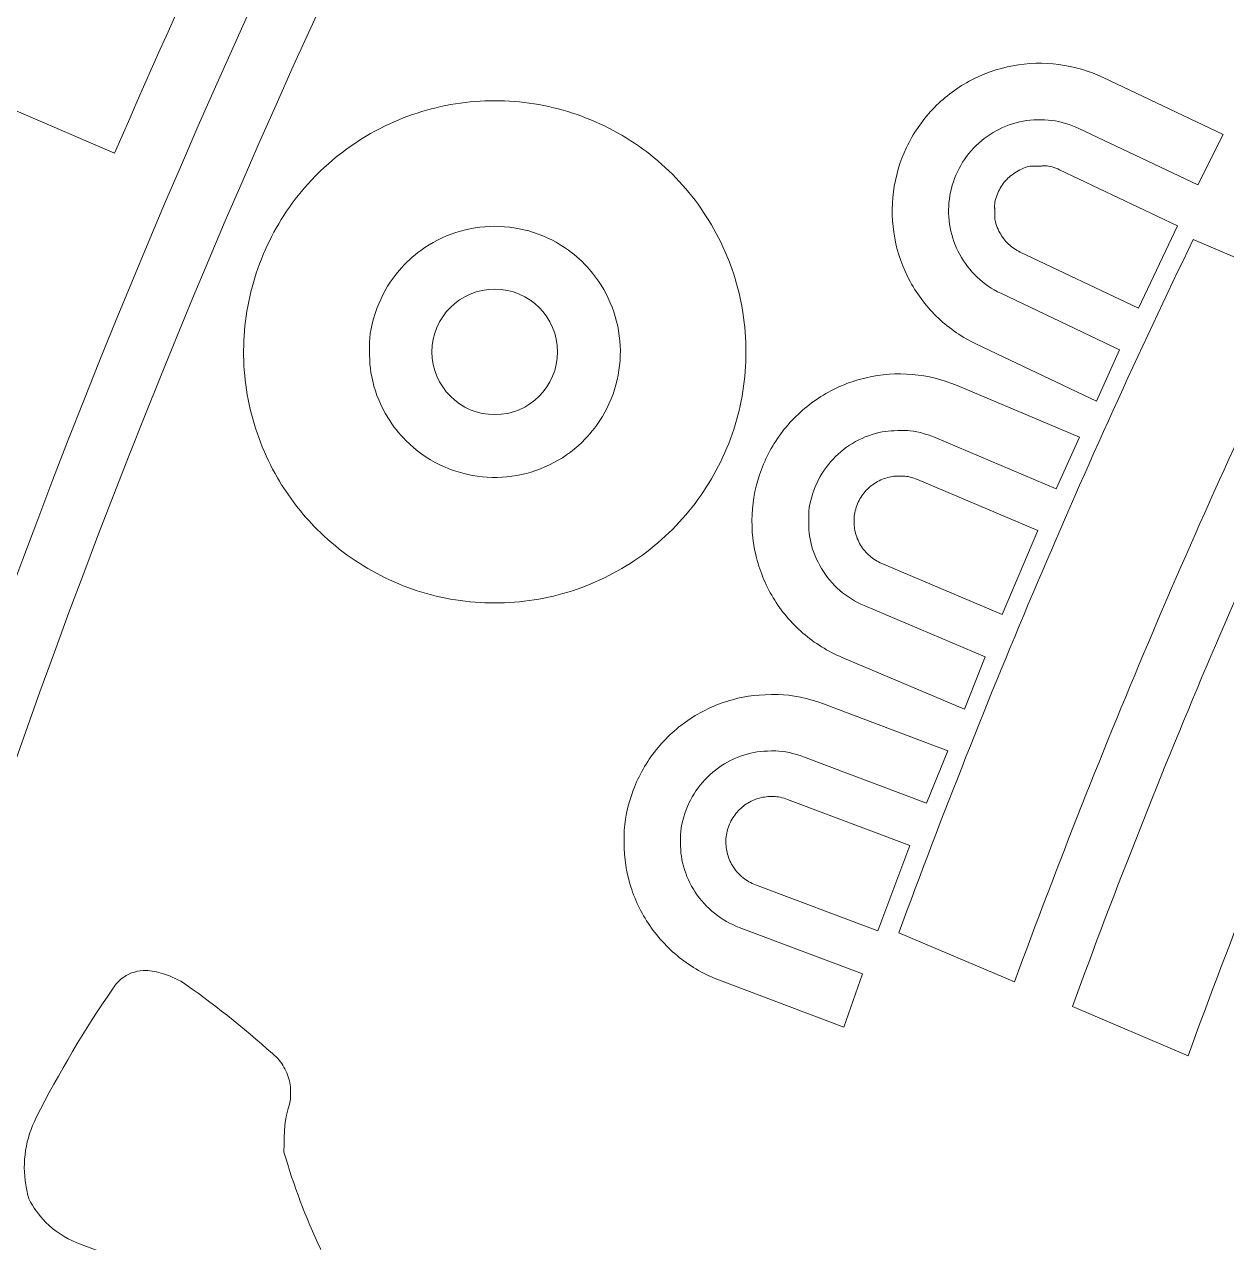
# Model space of a CAD drawing. Header units: millimetres. Extents: x -216 to 235, y -247 to 205.
# Drawn here: x -150.88 to -127.08, y 25.67 to 49.8 of the extents above; entities that cross this region are included whole.
import ezdxf

# ---------------------------------------------------------------- set-up
doc = ezdxf.new("R2010")
doc.units = ezdxf.units.MM
doc.header["$MEASUREMENT"] = 0
doc.layers.add('Camada 1', color=7, linetype='Continuous')

msp = doc.modelspace()

# ---------------------------------------------------------------- linework, layer by layer
at = {"layer": 'Camada 1', "color": 240, "lineweight": 18}
msp.add_open_spline([(40.386, -243.7514), (52.549, -242.0562), (64.5321, -239.369), (76.2543, -235.708), (76.2543, -235.708), (98.8911, -228.6351), (120.1427, -218.1082), (139.486, -204.3864), (139.486, -204.3864), (164.4969, -186.644), (185.4274, -164.233), (201.4217, -138.0695), (201.4217, -138.0695), (213.7717, -117.7741), (222.7947, -95.7966), (228.2686, -72.6782), (228.2686, -72.6782), (232.7664, -53.682), (234.7784, -34.2646), (234.2711, -14.7498), (234.2711, -14.7498), (233.6078, 8.9614), (229.2434, 32.277), (221.2854, 54.6227), (221.2854, 54.6227), (213.3274, 76.9685), (201.9717, 97.7943), (187.498, 116.5872), (187.498, 116.5872), (182.1139, 123.578), (176.3293, 130.2413), (170.1642, 136.5541), (170.1642, 136.5541), (153.5928, 153.4769), (134.5781, 167.599), (113.5883, 178.5727), (113.5883, 178.5727), (92.5985, 189.5464), (70.1505, 197.1015), (46.7969, 201.0519), (46.7969, 201.0519), (39.0919, 202.3552), (31.3295, 203.2562), (23.5308, 203.7524), (23.5308, 203.7524), (0.054, 205.2792), (-23.3725, 203.1146), (-46.1721, 197.3119), (-46.1721, 197.3119), (-57.2082, 194.503), (-67.9982, 190.8615), (-78.4793, 186.4083), (-78.4793, 186.4083), (-100.2525, 177.1917), (-120.3159, 164.6826), (-138.1754, 149.1888), (-138.1754, 149.1888), (-156.0349, 133.6951), (-171.2507, 115.5983), (-183.4483, 95.344), (-183.4483, 95.344), (-190.4371, 83.7389), (-196.3515, 71.5511), (-201.1434, 58.8799), (-201.1434, 58.8799), (-210.746, 33.3304), (-215.639, 6.4782), (-215.6655, -20.8162), (-215.6655, -20.8162), (-215.6885, -44.4186), (-212.0189, -67.7341), (-204.7472, -90.1884), (-204.7472, -90.1884), (-197.4754, -112.6427), (-186.7806, -133.683), (-172.926, -152.7913), (-172.926, -152.7913), (-167.4686, -160.3181), (-161.5547, -167.4917), (-155.2071, -174.2846)], degree=3, knots=[0, 0, 0, 0, 0.047619, 0.047619, 0.047619, 0.047619, 0.0952381, 0.0952381, 0.0952381, 0.0952381, 0.1428571, 0.1428571, 0.1428571, 0.1428571, 0.1904762, 0.1904762, 0.1904762, 0.1904762, 0.2380952, 0.2380952, 0.2380952, 0.2380952, 0.2857143, 0.2857143, 0.2857143, 0.2857143, 0.3333333, 0.3333333, 0.3333333, 0.3333333, 0.3809524, 0.3809524, 0.3809524, 0.3809524, 0.4285714, 0.4285714, 0.4285714, 0.4285714, 0.4761905, 0.4761905, 0.4761905, 0.4761905, 0.5238095, 0.5238095, 0.5238095, 0.5238095, 0.5714286, 0.5714286, 0.5714286, 0.5714286, 0.6190476, 0.6190476, 0.6190476, 0.6190476, 0.6666667, 0.6666667, 0.6666667, 0.6666667, 0.7142857, 0.7142857, 0.7142857, 0.7142857, 0.7619048, 0.7619048, 0.7619048, 0.7619048, 0.8095238, 0.8095238, 0.8095238, 0.8095238, 0.8571429, 0.8571429, 0.8571429, 0.8571429, 0.9047619, 0.9047619, 0.9047619, 0.9047619, 1, 1, 1, 1], dxfattribs=at)
at = {"layer": 'Camada 1', "color": 250, "lineweight": 18}
for points, knots in [([(169.4556, 135.5004), (152.9965, 152.348), (134.1044, 166.4135), (113.2447, 177.3504), (113.2447, 177.3504), (92.385, 188.2873), (70.0712, 195.8264), (46.8527, 199.782), (46.8527, 199.782), (39.1901, 201.0875), (31.4701, 201.9926), (23.7134, 202.4951), (23.7134, 202.4951), (0.3708, 204.0413), (-22.9262, 201.9169), (-45.6041, 196.1741), (-45.6041, 196.1741), (-56.5864, 193.3931), (-67.3248, 189.7829), (-77.7567, 185.3645), (-77.7567, 185.3645), (-99.4202, 176.2238), (-119.3871, 163.8067), (-137.1658, 148.419), (-137.1658, 148.419), (-154.9444, 133.0313), (-170.097, 115.0518), (-182.2504, 94.9233), (-182.2504, 94.9233), (-189.2131, 83.3915), (-195.1084, 71.2792), (-199.8881, 58.6848), (-199.8881, 58.6848), (-209.4979, 33.2044), (-214.3954, 6.4161), (-214.4225, -20.8161), (-214.4225, -20.8161), (-214.4225, -44.3152), (-210.6959, -67.68), (-203.3914, -90.0987), (-203.3914, -90.0987), (-196.087, -112.5174), (-185.3655, -133.5174), (-171.4908, -152.5816), (-171.4908, -152.5816), (-166.2338, -159.8049), (-160.555, -166.7015), (-154.4747, -173.2469), (-154.4747, -173.2469), (-138.5335, -190.4321), (-120.1002, -204.912), (-99.6287, -216.33), (-99.6287, -216.33), (-77.9909, -228.3986), (-54.6567, -236.727), (-30.2673, -241.0865), (-30.2673, -241.0865), (-7.2069, -245.2627), (16.2229, -245.78), (39.4452, -242.6257)], [0, 0, 0, 0, 0.0625, 0.0625, 0.0625, 0.0625, 0.125, 0.125, 0.125, 0.125, 0.1875, 0.1875, 0.1875, 0.1875, 0.25, 0.25, 0.25, 0.25, 0.3125, 0.3125, 0.3125, 0.3125, 0.375, 0.375, 0.375, 0.375, 0.4375, 0.4375, 0.4375, 0.4375, 0.5, 0.5, 0.5, 0.5, 0.5625, 0.5625, 0.5625, 0.5625, 0.625, 0.625, 0.625, 0.625, 0.6875, 0.6875, 0.6875, 0.6875, 0.75, 0.75, 0.75, 0.75, 0.8125, 0.8125, 0.8125, 0.8125, 0.875, 0.875, 0.875, 0.875, 1, 1, 1, 1]), ([(-80.3896, -223.5108), (-101.7016, -214.0775), (-121.2756, -201.4264), (-138.6295, -185.869), (-138.6295, -185.869), (-155.9835, -170.3116), (-170.6901, -152.2309), (-182.3871, -132.0723), (-182.3871, -132.0723), (-186.1637, -125.5637), (-189.6042, -118.8715), (-192.6998, -112.0128), (-192.6998, -112.0128), (-202.31, -90.6018), (-208.4525, -67.9511), (-210.976, -44.6184), (-210.976, -44.6184), (-211.9408, -35.6978), (-212.3665, -26.7353), (-212.2517, -17.7634), (-212.2517, -17.7634), (-211.9346, 5.5262), (-207.9782, 28.4796), (-200.4799, 50.5315), (-200.4799, 50.5315), (-192.9815, 72.5834), (-182.1257, 93.1907), (-168.1799, 111.8462), (-168.1799, 111.8462), (-161.7917, 120.3919), (-154.8036, 128.4545), (-147.2523, 135.9921), (-147.2523, 135.9921), (-144.575, 138.6646), (-141.8305, 141.2679), (-139.0205, 143.8004)], [0, 0, 0, 0, 0.1, 0.1, 0.1, 0.1, 0.2, 0.2, 0.2, 0.2, 0.3, 0.3, 0.3, 0.3, 0.4, 0.4, 0.4, 0.4, 0.5, 0.5, 0.5, 0.5, 0.6, 0.6, 0.6, 0.6, 0.7, 0.7, 0.7, 0.7, 0.8, 0.8, 0.8, 0.8, 1, 1, 1, 1]), ([(-139.0924, 142.3947), (-156.1732, 126.9372), (-170.6255, 108.9981), (-182.0937, 89.0189), (-182.0937, 89.0189), (-190.2531, 74.804), (-196.7728, 59.7664), (-201.5712, 44.0943), (-201.5712, 44.0943), (-208.3999, 21.7894), (-211.6552, -1.3091), (-211.2571, -24.6323), (-211.2571, -24.6323), (-211.1087, -33.3264), (-210.4499, -41.9967), (-209.2831, -50.6134), (-209.2831, -50.6134), (-206.139, -73.616), (-199.4352, -95.8435), (-189.3368, -116.7486), (-189.3368, -116.7486), (-180.0563, -135.9605), (-168.1071, -153.6364), (-153.7378, -169.4081), (-153.7378, -169.4081), (-133.2574, -191.8875), (-108.6336, -209.7323), (-80.8955, -222.1967)], [0, 0, 0, 0, 0.125, 0.125, 0.125, 0.125, 0.25, 0.25, 0.25, 0.25, 0.375, 0.375, 0.375, 0.375, 0.5, 0.5, 0.5, 0.5, 0.625, 0.625, 0.625, 0.625, 0.75, 0.75, 0.75, 0.75, 1, 1, 1, 1]), ([(-150.9205, -77.3759), (-156.868, -60.4674), (-160.0972, -42.8367), (-160.5287, -24.9179), (-160.5287, -24.9179), (-160.7768, -14.6119), (-160.0916, -4.3259), (-158.4785, 5.8561), (-158.4785, 5.8561), (-155.6464, 23.5449), (-150.0821, 40.5729), (-141.9225, 56.5208), (-141.9225, 56.5208), (-133.7982, 72.3997), (-123.2997, 86.8191), (-110.6833, 99.4273), (-110.6833, 99.4273), (-98.0511, 112.0511), (-83.5997, 122.5434), (-67.6849, 130.6458), (-67.6849, 130.6458), (-59.3304, 134.8992), (-50.6531, 138.4478), (-41.7123, 141.2675)], [0, 0, 0, 0, 0.1428571, 0.1428571, 0.1428571, 0.1428571, 0.2857143, 0.2857143, 0.2857143, 0.2857143, 0.4285714, 0.4285714, 0.4285714, 0.4285714, 0.5714286, 0.5714286, 0.5714286, 0.5714286, 0.7142857, 0.7142857, 0.7142857, 0.7142857, 1, 1, 1, 1]), ([(-130.0336, 133.8278), (-146.2194, 119.3145), (-159.9356, 102.4479), (-170.8443, 83.6433), (-170.8443, 83.6433), (-179.7554, 68.2822), (-186.6247, 51.9059), (-191.3391, 34.7844), (-191.3391, 34.7844), (-198.8378, 7.5444), (-200.7516, -20.6439), (-197.0035, -48.6475), (-197.0035, -48.6475), (-194.1104, -70.2624), (-187.8716, -91.1586), (-178.4408, -110.8216), (-178.4408, -110.8216), (-170.3193, -127.7548), (-159.9861, -143.4365), (-147.6304, -157.5797)], [0, 0, 0, 0, 0.1666667, 0.1666667, 0.1666667, 0.1666667, 0.3333333, 0.3333333, 0.3333333, 0.3333333, 0.5, 0.5, 0.5, 0.5, 0.6666667, 0.6666667, 0.6666667, 0.6666667, 1, 1, 1, 1]), ([(-199.6752, -12.3962), (-198.7987, 9.558), (-194.4986, 31.1049), (-186.8808, 51.7138), (-186.8808, 51.7138), (-177.8689, 76.0941), (-164.5146, 98.3937), (-147.276, 117.8473), (-147.276, 117.8473), (-142.2859, 123.4786), (-137.001, 128.8344), (-131.4367, 133.8992)], [0, 0, 0, 0, 0.25, 0.25, 0.25, 0.25, 0.5, 0.5, 0.5, 0.5, 1, 1, 1, 1]), ([(-131.4849, 76.4581), (-141.7294, 61.5908), (-149.522, 45.304), (-154.6708, 27.9986), (-154.6708, 27.9986), (-160.0088, 10.0576), (-162.3683, -8.5113), (-161.687, -27.2172), (-161.687, -27.2172), (-161.0128, -45.2033), (-157.5334, -62.8625), (-151.3342, -79.76), (-151.3342, -79.76), (-145.135, -96.6575), (-136.3689, -112.3772), (-125.2515, -126.5319), (-125.2515, -126.5319), (-121.3176, -131.5408), (-117.1105, -136.3224), (-112.6433, -140.8621), (-112.6433, -140.8621), (-103.3382, -150.3182), (-93.005, -158.6385), (-81.7816, -165.7122)], [0, 0, 0, 0, 0.1428571, 0.1428571, 0.1428571, 0.1428571, 0.2857143, 0.2857143, 0.2857143, 0.2857143, 0.4285714, 0.4285714, 0.4285714, 0.4285714, 0.5714286, 0.5714286, 0.5714286, 0.5714286, 0.7142857, 0.7142857, 0.7142857, 0.7142857, 1, 1, 1, 1]), ([(-129.5208, 48.7425), (-129.7985, 48.8744), (-130.0933, 48.9613), (-130.3982, 49.001), (-130.3982, 49.001), (-130.703, 49.0406), (-131.0103, 49.0321), (-131.3125, 48.9756), (-131.3125, 48.9756), (-131.6147, 48.9192), (-131.9043, 48.8161), (-132.1742, 48.669), (-132.1742, 48.669), (-132.4441, 48.5219), (-132.6877, 48.3344), (-132.899, 48.1111), (-132.899, 48.1111), (-133.1103, 47.8878), (-133.284, 47.6342), (-133.4159, 47.3565), (-133.4159, 47.3565), (-133.5478, 47.0789), (-133.6347, 46.784), (-133.6744, 46.4791), (-133.6744, 46.4791), (-133.714, 46.1743), (-133.7055, 45.867), (-133.649, 45.5648), (-133.649, 45.5648), (-133.5925, 45.2627), (-133.4895, 44.973), (-133.3424, 44.7031), (-133.3424, 44.7031), (-133.1953, 44.4332), (-133.0078, 44.1896), (-132.7845, 43.9783), (-132.7845, 43.9783), (-132.5612, 43.767), (-132.3076, 43.5933), (-132.0299, 43.4614)], [0, 0, 0, 0, 0.0909091, 0.0909091, 0.0909091, 0.0909091, 0.1818182, 0.1818182, 0.1818182, 0.1818182, 0.2727273, 0.2727273, 0.2727273, 0.2727273, 0.3636364, 0.3636364, 0.3636364, 0.3636364, 0.4545455, 0.4545455, 0.4545455, 0.4545455, 0.5454545, 0.5454545, 0.5454545, 0.5454545, 0.6363636, 0.6363636, 0.6363636, 0.6363636, 0.7272727, 0.7272727, 0.7272727, 0.7272727, 0.8181818, 0.8181818, 0.8181818, 0.8181818, 1, 1, 1, 1]), ([(-127.6473, 46.6157), (-127.6473, 46.6157), (-127.1439, 47.6133), (-127.1439, 47.6133), (-127.1439, 47.6133), (-127.1439, 47.6133), (-129.5208, 48.7425), (-129.5208, 48.7425)], [0, 0, 0, 0, 0.3333333, 0.3333333, 0.3333333, 0.3333333, 1, 1, 1, 1]), ([(-136.6554, 44.088), (-136.7371, 44.6045), (-136.8987, 45.1019), (-137.1361, 45.5679), (-137.1361, 45.5679), (-137.3735, 46.0338), (-137.6808, 46.4569), (-138.0506, 46.8267), (-138.0506, 46.8267), (-138.4203, 47.1965), (-138.8434, 47.5039), (-139.3093, 47.7413), (-139.3093, 47.7413), (-139.7753, 47.9788), (-140.2726, 48.1404), (-140.7891, 48.2222), (-140.7891, 48.2222), (-141.3056, 48.3041), (-141.8285, 48.3041), (-142.345, 48.2223), (-142.345, 48.2223), (-142.8615, 48.1405), (-143.3589, 47.9789), (-143.8249, 47.7416), (-143.8249, 47.7416), (-144.3716, 47.463), (-144.8582, 47.0891), (-145.2681, 46.6325), (-145.2681, 46.6325), (-145.6174, 46.2434), (-145.9016, 45.8045), (-146.1136, 45.3265), (-146.1136, 45.3265), (-146.3256, 44.8485), (-146.4602, 44.3432), (-146.5142, 43.8231), (-146.5142, 43.8231), (-146.5681, 43.3031), (-146.54, 42.7809), (-146.4306, 42.2696), (-146.4306, 42.2696), (-146.3211, 41.7583), (-146.1331, 41.2704), (-145.871, 40.8179), (-145.871, 40.8179), (-145.654, 40.4434), (-145.3902, 40.1001), (-145.0841, 39.794)], [0, 0, 0, 0, 0.0769231, 0.0769231, 0.0769231, 0.0769231, 0.1538462, 0.1538462, 0.1538462, 0.1538462, 0.2307692, 0.2307692, 0.2307692, 0.2307692, 0.3076923, 0.3076923, 0.3076923, 0.3076923, 0.3846154, 0.3846154, 0.3846154, 0.3846154, 0.4615385, 0.4615385, 0.4615385, 0.4615385, 0.5384615, 0.5384615, 0.5384615, 0.5384615, 0.6153846, 0.6153846, 0.6153846, 0.6153846, 0.6923077, 0.6923077, 0.6923077, 0.6923077, 0.7692308, 0.7692308, 0.7692308, 0.7692308, 0.8461538, 0.8461538, 0.8461538, 0.8461538, 1, 1, 1, 1]), ([(-131.5505, 44.4703), (-131.7221, 44.5519), (-131.8788, 44.6592), (-132.0168, 44.7898), (-132.0168, 44.7898), (-132.1548, 44.9203), (-132.2707, 45.0708), (-132.3615, 45.2376), (-132.3615, 45.2376), (-132.4524, 45.4044), (-132.5161, 45.5834), (-132.551, 45.7701), (-132.551, 45.7701), (-132.5859, 45.9568), (-132.5912, 46.1466), (-132.5666, 46.335), (-132.5666, 46.335), (-132.5422, 46.5234), (-132.4885, 46.7056), (-132.407, 46.8771), (-132.407, 46.8771), (-132.3254, 47.0487), (-132.2181, 47.2054), (-132.0876, 47.3434), (-132.0876, 47.3434), (-131.957, 47.4814), (-131.8065, 47.5972), (-131.6397, 47.6881), (-131.6397, 47.6881), (-131.4729, 47.779), (-131.294, 47.8427), (-131.1072, 47.8776), (-131.1072, 47.8776), (-130.9205, 47.9125), (-130.7306, 47.9178), (-130.5423, 47.8932), (-130.5423, 47.8932), (-130.3539, 47.8687), (-130.1717, 47.8151), (-130.0002, 47.7335)], [0, 0, 0, 0, 0.0909091, 0.0909091, 0.0909091, 0.0909091, 0.1818182, 0.1818182, 0.1818182, 0.1818182, 0.2727273, 0.2727273, 0.2727273, 0.2727273, 0.3636364, 0.3636364, 0.3636364, 0.3636364, 0.4545455, 0.4545455, 0.4545455, 0.4545455, 0.5454545, 0.5454545, 0.5454545, 0.5454545, 0.6363636, 0.6363636, 0.6363636, 0.6363636, 0.7272727, 0.7272727, 0.7272727, 0.7272727, 0.8181818, 0.8181818, 0.8181818, 0.8181818, 1, 1, 1, 1]), ([(-131.1629, 45.2861), (-131.2487, 45.3269), (-131.3271, 45.3806), (-131.3961, 45.4459), (-131.3961, 45.4459), (-131.465, 45.5111), (-131.523, 45.5864), (-131.5684, 45.6698), (-131.5684, 45.6698), (-131.6139, 45.7532), (-131.6632, 45.8817), (-131.6632, 45.936), (-131.6632, 45.936), (-131.6632, 46.3723), (-131.671, 46.0094), (-131.671, 46.2185), (-131.671, 46.2185), (-131.671, 46.2806), (-131.6319, 46.4037), (-131.5912, 46.4895), (-131.5912, 46.4895), (-131.5504, 46.5753), (-131.4967, 46.6537), (-131.4315, 46.7227), (-131.4315, 46.7227), (-131.3662, 46.7917), (-131.2909, 46.8496), (-131.2075, 46.895), (-131.2075, 46.895), (-131.1241, 46.9405), (-130.9956, 46.9898), (-130.9413, 46.9898), (-130.9413, 46.9898), (-130.505, 46.9898), (-130.8679, 46.9976), (-130.6588, 46.9976), (-130.6588, 46.9976), (-130.5967, 46.9976), (-130.4735, 46.9585), (-130.3878, 46.9177)], [0, 0, 0, 0, 0.0909091, 0.0909091, 0.0909091, 0.0909091, 0.1818182, 0.1818182, 0.1818182, 0.1818182, 0.2727273, 0.2727273, 0.2727273, 0.2727273, 0.3636364, 0.3636364, 0.3636364, 0.3636364, 0.4545455, 0.4545455, 0.4545455, 0.4545455, 0.5454545, 0.5454545, 0.5454545, 0.5454545, 0.6363636, 0.6363636, 0.6363636, 0.6363636, 0.7272727, 0.7272727, 0.7272727, 0.7272727, 0.8181818, 0.8181818, 0.8181818, 0.8181818, 1, 1, 1, 1]), ([(-130.3878, 46.9177), (-130.3878, 46.9177), (-128.0473, 45.8058), (-128.0473, 45.8058), (-128.0473, 45.8058), (-128.0473, 45.8058), (-128.8237, 44.1747), (-128.8237, 44.1747), (-128.8237, 44.1747), (-128.8237, 44.1747), (-131.1629, 45.2861), (-131.1629, 45.2861)], [0, 0, 0, 0, 0.25, 0.25, 0.25, 0.25, 0.5, 0.5, 0.5, 0.5, 1, 1, 1, 1]), ([(-139.4352, 42.0317), (-139.3008, 42.256), (-139.2031, 42.4985), (-139.1446, 42.7534), (-139.1446, 42.7534), (-139.086, 43.0082), (-139.0681, 43.2691), (-139.0912, 43.5296), (-139.0912, 43.5296), (-139.1143, 43.7901), (-139.1778, 44.0437), (-139.2803, 44.2843), (-139.2803, 44.2843), (-139.3828, 44.5249), (-139.5216, 44.7465), (-139.6933, 44.9436), (-139.6933, 44.9436), (-139.817, 45.0856), (-139.9559, 45.2126), (-140.1082, 45.3231), (-140.1082, 45.3231), (-140.3199, 45.4766), (-140.553, 45.5951), (-140.8017, 45.6756), (-140.8017, 45.6756), (-141.0504, 45.7562), (-141.3078, 45.7967), (-141.5701, 45.7967), (-141.5701, 45.7967), (-141.8306, 45.7967), (-142.0898, 45.7553), (-142.3383, 45.6743), (-142.3383, 45.6743), (-142.5869, 45.5933), (-142.8198, 45.4745), (-143.0312, 45.3206), (-143.0312, 45.3206), (-143.1892, 45.2056), (-143.3326, 45.0729), (-143.4594, 44.9242), (-143.4594, 44.9242), (-143.6291, 44.7253), (-143.7656, 44.5022), (-143.8655, 44.2606), (-143.8655, 44.2606), (-143.9654, 44.0189), (-144.0467, 43.7018), (-144.0467, 43.5039), (-144.0467, 43.5039), (-144.0467, 43.1152), (-144.0463, 42.9825), (-143.9851, 42.7283), (-143.9851, 42.7283), (-143.9239, 42.474), (-143.8237, 42.2325), (-143.6869, 42.0096), (-143.6869, 42.0096), (-143.5848, 41.8433), (-143.464, 41.69), (-143.326, 41.552), (-143.326, 41.552), (-143.1301, 41.3561), (-142.9045, 41.1953), (-142.6554, 41.0742)], [0, 0, 0, 0, 0.0588235, 0.0588235, 0.0588235, 0.0588235, 0.1176471, 0.1176471, 0.1176471, 0.1176471, 0.1764706, 0.1764706, 0.1764706, 0.1764706, 0.2352941, 0.2352941, 0.2352941, 0.2352941, 0.2941176, 0.2941176, 0.2941176, 0.2941176, 0.3529412, 0.3529412, 0.3529412, 0.3529412, 0.4117647, 0.4117647, 0.4117647, 0.4117647, 0.4705882, 0.4705882, 0.4705882, 0.4705882, 0.5294118, 0.5294118, 0.5294118, 0.5294118, 0.5882353, 0.5882353, 0.5882353, 0.5882353, 0.6470588, 0.6470588, 0.6470588, 0.6470588, 0.7058824, 0.7058824, 0.7058824, 0.7058824, 0.7647059, 0.7647059, 0.7647059, 0.7647059, 0.8235294, 0.8235294, 0.8235294, 0.8235294, 0.8823529, 0.8823529, 0.8823529, 0.8823529, 1, 1, 1, 1]), ([(-142.811, 43.3101), (-142.811, 43.9966), (-142.2545, 44.5532), (-141.5679, 44.5532), (-141.5679, 44.5532), (-140.8813, 44.5532), (-140.3247, 43.9966), (-140.3247, 43.3101), (-140.3247, 43.3101), (-140.3247, 42.6235), (-140.8813, 42.0669), (-141.5679, 42.0669), (-141.5679, 42.0669), (-142.2545, 42.0669), (-142.811, 42.6235), (-142.811, 43.3101)], [0, 0, 0, 0, 0.2, 0.2, 0.2, 0.2, 0.4, 0.4, 0.4, 0.4, 0.6, 0.6, 0.6, 0.6, 1, 1, 1, 1]), ([(-132.0299, 43.4614), (-132.0299, 43.4614), (-129.6544, 42.3327), (-129.6544, 42.3327), (-129.6544, 42.3327), (-129.6544, 42.3327), (-129.1999, 43.3536), (-129.1999, 43.3536), (-129.1999, 43.3536), (-129.1999, 43.3536), (-131.5505, 44.4703), (-131.5505, 44.4703)], [0, 0, 0, 0, 0.25, 0.25, 0.25, 0.25, 0.5, 0.5, 0.5, 0.5, 1, 1, 1, 1]), ([(-145.0841, 39.794), (-144.7143, 39.4242), (-144.2912, 39.1168), (-143.8253, 38.8794), (-143.8253, 38.8794), (-143.3594, 38.6419), (-142.8621, 38.4803), (-142.3456, 38.3984), (-142.3456, 38.3984), (-141.8291, 38.3166), (-141.3061, 38.3166), (-140.7896, 38.3984), (-140.7896, 38.3984), (-140.2731, 38.4801), (-139.7758, 38.6417), (-139.3098, 38.8791), (-139.3098, 38.8791), (-138.8438, 39.1165), (-138.4207, 39.4239), (-138.051, 39.7936), (-138.051, 39.7936), (-137.6812, 40.1634), (-137.3738, 40.5864), (-137.1363, 41.0524), (-137.1363, 41.0524), (-136.8989, 41.5183), (-136.7373, 42.0156), (-136.6554, 42.5321), (-136.6554, 42.5321), (-136.5736, 43.0486), (-136.5736, 43.5715), (-136.6554, 44.088)], [0, 0, 0, 0, 0.1111111, 0.1111111, 0.1111111, 0.1111111, 0.2222222, 0.2222222, 0.2222222, 0.2222222, 0.3333333, 0.3333333, 0.3333333, 0.3333333, 0.4444444, 0.4444444, 0.4444444, 0.4444444, 0.5555556, 0.5555556, 0.5555556, 0.5555556, 0.6666667, 0.6666667, 0.6666667, 0.6666667, 0.7777778, 0.7777778, 0.7777778, 0.7777778, 1, 1, 1, 1]), ([(-132.414, 42.6434), (-132.6971, 42.7631), (-132.9955, 42.837), (-133.3018, 42.8633), (-133.3018, 42.8633), (-133.6081, 42.8897), (-133.9147, 42.8678), (-134.2141, 42.7981), (-134.2141, 42.7981), (-134.5135, 42.7285), (-134.7984, 42.6129), (-135.0617, 42.4542), (-135.0617, 42.4542), (-135.3249, 42.2955), (-135.5601, 42.0975), (-135.7614, 41.8652)], [0, 0, 0, 0, 0.2, 0.2, 0.2, 0.2, 0.4, 0.4, 0.4, 0.4, 0.6, 0.6, 0.6, 0.6, 1, 1, 1, 1]), ([(-132.8489, 41.6145), (-132.8489, 41.6145), (-130.4495, 40.6003), (-130.4495, 40.6003), (-130.4495, 40.6003), (-130.4495, 40.6003), (-129.9901, 41.6189), (-129.9901, 41.6189), (-129.9901, 41.6189), (-129.9901, 41.6189), (-132.414, 42.6434), (-132.414, 42.6434)], [0, 0, 0, 0, 0.25, 0.25, 0.25, 0.25, 0.5, 0.5, 0.5, 0.5, 1, 1, 1, 1]), ([(-142.6554, 41.0742), (-142.4202, 40.9598), (-142.1701, 40.8836), (-141.9112, 40.8475), (-141.9112, 40.8475), (-141.6522, 40.8114), (-141.3908, 40.8162), (-141.1334, 40.8619), (-141.1334, 40.8619), (-140.876, 40.9076), (-140.6288, 40.9929), (-140.3981, 41.1159), (-140.3981, 41.1159), (-140.1674, 41.2389), (-139.9588, 41.3965), (-139.7773, 41.5848), (-139.7773, 41.5848), (-139.6466, 41.7204), (-139.5321, 41.8701), (-139.4352, 42.0317)], [0, 0, 0, 0, 0.1666667, 0.1666667, 0.1666667, 0.1666667, 0.3333333, 0.3333333, 0.3333333, 0.3333333, 0.5, 0.5, 0.5, 0.5, 0.6666667, 0.6666667, 0.6666667, 0.6666667, 1, 1, 1, 1]), ([(-135.7614, 41.8652), (-135.9628, 41.6329), (-136.1252, 41.372), (-136.2449, 41.0888), (-136.2449, 41.0888), (-136.3646, 40.8057), (-136.4385, 40.5073), (-136.4649, 40.201), (-136.4649, 40.201), (-136.4912, 39.8947), (-136.4693, 39.5881), (-136.3997, 39.2886), (-136.3997, 39.2886), (-136.3301, 38.9892), (-136.2145, 38.7044), (-136.0557, 38.4411), (-136.0557, 38.4411), (-135.897, 38.1779), (-135.6991, 37.9427), (-135.4667, 37.7414), (-135.4667, 37.7414), (-135.2344, 37.54), (-134.9735, 37.3775), (-134.6904, 37.2578)], [0, 0, 0, 0, 0.1428571, 0.1428571, 0.1428571, 0.1428571, 0.2857143, 0.2857143, 0.2857143, 0.2857143, 0.4285714, 0.4285714, 0.4285714, 0.4285714, 0.5714286, 0.5714286, 0.5714286, 0.5714286, 0.7142857, 0.7142857, 0.7142857, 0.7142857, 1, 1, 1, 1]), ([(-134.2555, 38.2868), (-134.4304, 38.3607), (-134.5916, 38.4611), (-134.7352, 38.5855), (-134.7352, 38.5855), (-134.8787, 38.7099), (-135.001, 38.8553), (-135.0991, 39.0179), (-135.0991, 39.0179), (-135.1972, 39.1806), (-135.2686, 39.3566), (-135.3116, 39.5416), (-135.3116, 39.5416), (-135.3546, 39.7266), (-135.3519, 39.8084), (-135.3519, 40.1053), (-135.3519, 40.1053), (-135.3519, 40.2457), (-135.29, 40.479), (-135.216, 40.6539), (-135.216, 40.6539), (-135.1421, 40.8289), (-135.0417, 40.9901), (-134.9173, 41.1336), (-134.9173, 41.1336), (-134.7929, 41.2772), (-134.6475, 41.3995), (-134.4849, 41.4976), (-134.4849, 41.4976), (-134.3222, 41.5957), (-134.1462, 41.6671), (-133.9612, 41.7101), (-133.9612, 41.7101), (-133.7762, 41.7531), (-133.6944, 41.7504), (-133.3975, 41.7504), (-133.3975, 41.7504), (-133.2571, 41.7504), (-133.0238, 41.6884), (-132.8489, 41.6145)], [0, 0, 0, 0, 0.0909091, 0.0909091, 0.0909091, 0.0909091, 0.1818182, 0.1818182, 0.1818182, 0.1818182, 0.2727273, 0.2727273, 0.2727273, 0.2727273, 0.3636364, 0.3636364, 0.3636364, 0.3636364, 0.4545455, 0.4545455, 0.4545455, 0.4545455, 0.5454545, 0.5454545, 0.5454545, 0.5454545, 0.6363636, 0.6363636, 0.6363636, 0.6363636, 0.7272727, 0.7272727, 0.7272727, 0.7272727, 0.8181818, 0.8181818, 0.8181818, 0.8181818, 1, 1, 1, 1]), ([(-133.9038, 39.1187), (-133.9913, 39.1557), (-134.0719, 39.2059), (-134.1437, 39.2681), (-134.1437, 39.2681), (-134.2154, 39.3303), (-134.2766, 39.4029), (-134.3257, 39.4843), (-134.3257, 39.4843), (-134.3747, 39.5656), (-134.4104, 39.6536), (-134.4319, 39.7461), (-134.4319, 39.7461), (-134.4534, 39.8386), (-134.4521, 39.8795), (-134.4521, 40.028), (-134.4521, 40.028), (-134.4521, 40.0982), (-134.4211, 40.2148), (-134.3841, 40.3023), (-134.3841, 40.3023), (-134.3471, 40.3897), (-134.2969, 40.4704), (-134.2347, 40.5421), (-134.2347, 40.5421), (-134.1725, 40.6139), (-134.0998, 40.6751), (-134.0185, 40.7241), (-134.0185, 40.7241), (-133.9372, 40.7731), (-133.8492, 40.8089), (-133.7567, 40.8304), (-133.7567, 40.8304), (-133.6642, 40.8519), (-133.6233, 40.8505), (-133.4748, 40.8505), (-133.4748, 40.8505), (-133.4046, 40.8505), (-133.288, 40.8195), (-133.2005, 40.7826)], [0, 0, 0, 0, 0.0909091, 0.0909091, 0.0909091, 0.0909091, 0.1818182, 0.1818182, 0.1818182, 0.1818182, 0.2727273, 0.2727273, 0.2727273, 0.2727273, 0.3636364, 0.3636364, 0.3636364, 0.3636364, 0.4545455, 0.4545455, 0.4545455, 0.4545455, 0.5454545, 0.5454545, 0.5454545, 0.5454545, 0.6363636, 0.6363636, 0.6363636, 0.6363636, 0.7272727, 0.7272727, 0.7272727, 0.7272727, 0.8181818, 0.8181818, 0.8181818, 0.8181818, 1, 1, 1, 1]), ([(-133.2005, 40.7826), (-133.2005, 40.7826), (-130.8138, 39.7737), (-130.8138, 39.7737), (-130.8138, 39.7737), (-130.8138, 39.7737), (-131.5182, 38.1104), (-131.5182, 38.1104), (-131.5182, 38.1104), (-131.5182, 38.1104), (-133.9038, 39.1187), (-133.9038, 39.1187)], [0, 0, 0, 0, 0.25, 0.25, 0.25, 0.25, 0.5, 0.5, 0.5, 0.5, 1, 1, 1, 1]), ([(-134.6904, 37.2578), (-134.6904, 37.2578), (-132.2679, 36.2339), (-132.2679, 36.2339), (-132.2679, 36.2339), (-132.2679, 36.2339), (-131.8584, 37.2736), (-131.8584, 37.2736), (-131.8584, 37.2736), (-131.8584, 37.2736), (-134.2555, 38.2868), (-134.2555, 38.2868)], [0, 0, 0, 0, 0.25, 0.25, 0.25, 0.25, 0.5, 0.5, 0.5, 0.5, 1, 1, 1, 1]), ([(-137.1194, 30.8665), (-137.407, 30.9749), (-137.6742, 31.127), (-137.9143, 31.3189), (-137.9143, 31.3189), (-138.1544, 31.5109), (-138.3615, 31.7381), (-138.5305, 31.9949), (-138.5305, 31.9949), (-138.6995, 32.2516), (-138.8263, 32.5317), (-138.9077, 32.8281), (-138.9077, 32.8281), (-138.9891, 33.1246), (-139.009, 33.3561), (-139.009, 33.7372), (-139.009, 33.7372), (-139.009, 33.9952), (-138.9327, 34.3453), (-138.8243, 34.633), (-138.8243, 34.633), (-138.7159, 34.9207), (-138.5639, 35.1878), (-138.3719, 35.4279), (-138.3719, 35.4279), (-138.18, 35.668), (-137.9528, 35.8751), (-137.696, 36.0441), (-137.696, 36.0441), (-137.4392, 36.2132), (-137.1592, 36.34), (-136.8627, 36.4214), (-136.8627, 36.4214), (-136.5663, 36.5028), (-136.3348, 36.5226), (-135.9537, 36.5226), (-135.9537, 36.5226), (-135.6956, 36.5226), (-135.3455, 36.4463), (-135.0579, 36.338)], [0, 0, 0, 0, 0.0909091, 0.0909091, 0.0909091, 0.0909091, 0.1818182, 0.1818182, 0.1818182, 0.1818182, 0.2727273, 0.2727273, 0.2727273, 0.2727273, 0.3636364, 0.3636364, 0.3636364, 0.3636364, 0.4545455, 0.4545455, 0.4545455, 0.4545455, 0.5454545, 0.5454545, 0.5454545, 0.5454545, 0.6363636, 0.6363636, 0.6363636, 0.6363636, 0.7272727, 0.7272727, 0.7272727, 0.7272727, 0.8181818, 0.8181818, 0.8181818, 0.8181818, 1, 1, 1, 1]), ([(-135.0579, 36.338), (-135.0579, 36.338), (-132.5968, 35.4107), (-132.5968, 35.4107), (-132.5968, 35.4107), (-132.5968, 35.4107), (-133.0165, 34.3751), (-133.0165, 34.3751), (-133.0165, 34.3751), (-133.0165, 34.3751), (-135.4517, 35.2926), (-135.4517, 35.2926)], [0, 0, 0, 0, 0.25, 0.25, 0.25, 0.25, 0.5, 0.5, 0.5, 0.5, 1, 1, 1, 1]), ([(-135.4517, 35.2926), (-135.6295, 35.3596), (-135.8458, 35.4067), (-136.0053, 35.4067), (-136.0053, 35.4067), (-136.2407, 35.4067), (-136.3838, 35.3945), (-136.567, 35.3442), (-136.567, 35.3442), (-136.7501, 35.2939), (-136.9232, 35.2155), (-137.0818, 35.1111), (-137.0818, 35.1111), (-137.2405, 35.0067), (-137.3809, 34.8787), (-137.4995, 34.7303)], [0, 0, 0, 0, 0.2, 0.2, 0.2, 0.2, 0.4, 0.4, 0.4, 0.4, 0.6, 0.6, 0.6, 0.6, 1, 1, 1, 1]), ([(-137.4995, 34.7303), (-137.6181, 34.582), (-137.712, 34.4169), (-137.779, 34.2392), (-137.779, 34.2392), (-137.846, 34.0614), (-137.8931, 33.8451), (-137.8931, 33.6856), (-137.8931, 33.6856), (-137.8931, 33.4501), (-137.8808, 33.3071), (-137.8305, 33.1239), (-137.8305, 33.1239), (-137.7802, 32.9408), (-137.7019, 32.7677), (-137.5975, 32.609), (-137.5975, 32.609), (-137.493, 32.4504), (-137.3651, 32.31), (-137.2167, 32.1914), (-137.2167, 32.1914), (-137.0684, 32.0728), (-136.9033, 31.9788), (-136.7255, 31.9118)], [0, 0, 0, 0, 0.1428571, 0.1428571, 0.1428571, 0.1428571, 0.2857143, 0.2857143, 0.2857143, 0.2857143, 0.4285714, 0.4285714, 0.4285714, 0.4285714, 0.5714286, 0.5714286, 0.5714286, 0.5714286, 0.7142857, 0.7142857, 0.7142857, 0.7142857, 1, 1, 1, 1]), ([(-135.7702, 34.4474), (-135.859, 34.481), (-135.9672, 34.5045), (-136.0469, 34.5045), (-136.0469, 34.5045), (-136.1646, 34.5045), (-136.2362, 34.4983), (-136.3278, 34.4732), (-136.3278, 34.4732), (-136.4194, 34.4481), (-136.5059, 34.4089), (-136.5852, 34.3567), (-136.5852, 34.3567), (-136.6645, 34.3045), (-136.7347, 34.2405), (-136.794, 34.1663), (-136.794, 34.1663), (-136.8533, 34.0921), (-136.9003, 34.0096), (-136.9338, 33.9207), (-136.9338, 33.9207), (-136.9673, 33.8318), (-136.9909, 33.7237), (-136.9909, 33.644)], [0, 0, 0, 0, 0.1428571, 0.1428571, 0.1428571, 0.1428571, 0.2857143, 0.2857143, 0.2857143, 0.2857143, 0.4285714, 0.4285714, 0.4285714, 0.4285714, 0.5714286, 0.5714286, 0.5714286, 0.5714286, 0.7142857, 0.7142857, 0.7142857, 0.7142857, 1, 1, 1, 1]), ([(-136.4071, 32.7571), (-136.4071, 32.7571), (-133.9823, 31.8435), (-133.9823, 31.8435), (-133.9823, 31.8435), (-133.9823, 31.8435), (-133.3466, 33.5343), (-133.3466, 33.5343), (-133.3466, 33.5343), (-133.3466, 33.5343), (-135.7702, 34.4474), (-135.7702, 34.4474)], [0, 0, 0, 0, 0.25, 0.25, 0.25, 0.25, 0.5, 0.5, 0.5, 0.5, 1, 1, 1, 1]), ([(-136.9909, 33.644), (-136.9909, 33.5262), (-136.9847, 33.4547), (-136.9596, 33.3631), (-136.9596, 33.3631), (-136.9344, 33.2715), (-136.8953, 33.185), (-136.843, 33.1056), (-136.843, 33.1056), (-136.7908, 33.0263), (-136.7268, 32.9561), (-136.6526, 32.8968), (-136.6526, 32.8968), (-136.5785, 32.8375), (-136.4959, 32.7905), (-136.4071, 32.7571)], [0, 0, 0, 0, 0.2, 0.2, 0.2, 0.2, 0.4, 0.4, 0.4, 0.4, 0.6, 0.6, 0.6, 0.6, 1, 1, 1, 1]), ([(-136.7255, 31.9118), (-136.7255, 31.9118), (-134.2879, 30.9934), (-134.2879, 30.9934), (-134.2879, 30.9934), (-134.2879, 30.9934), (-134.6569, 29.9387), (-134.6569, 29.9387), (-134.6569, 29.9387), (-134.6569, 29.9387), (-137.1194, 30.8665), (-137.1194, 30.8665)], [0, 0, 0, 0, 0.25, 0.25, 0.25, 0.25, 0.5, 0.5, 0.5, 0.5, 1, 1, 1, 1]), ([(-156.4996, -2.7843), (-156.2553, -3.4165), (-155.915, -4.0027), (-155.4872, -4.5284), (-155.4872, -4.5284), (-154.9348, -5.2073), (-154.2572, -5.7613), (-153.4821, -6.1679), (-153.4821, -6.1679), (-153.0025, -6.4232), (-152.4888, -6.6003), (-151.9538, -6.6949), (-151.9538, -6.6949), (-151.5604, -6.7644), (-151.1616, -6.7881), (-150.7628, -6.7655), (-150.7628, -6.7655), (-150.5532, -6.7655), (-150.2543, -6.6972), (-150.0143, -6.6043), (-150.0143, -6.6043), (-149.908, -6.5632), (-149.8047, -6.5147), (-149.7051, -6.4591), (-149.7051, -6.4591), (-149.5677, -6.3824), (-149.4439, -6.2852), (-149.3369, -6.1698), (-149.3369, -6.1698), (-149.2204, -6.0441), (-149.1269, -5.9004), (-149.0592, -5.7429), (-149.0592, -5.7429), (-149.5213, -5.6523), (-149.9635, -5.4904), (-150.375, -5.2615), (-150.375, -5.2615), (-150.7864, -5.0325), (-151.157, -4.742), (-151.4775, -4.3971), (-151.4775, -4.3971), (-151.7937, -4.0568), (-152.0535, -3.6719), (-152.2509, -3.2515), (-152.2509, -3.2515), (-152.735, -2.0682), (-153.028, -0.8238), (-153.1228, 0.4511), (-153.1228, 0.4511), (-153.1704, 1.0914), (-153.1672, 1.7335), (-153.1133, 2.3733), (-153.1133, 2.3733), (-153.068, 2.9102), (-152.9158, 3.4271), (-152.6628, 3.9029), (-152.6628, 3.9029), (-152.6628, 3.9206), (-152.6246, 3.9809), (-152.5968, 4.0145), (-152.5968, 4.0145), (-152.569, 4.048), (-152.5363, 4.0769), (-152.4995, 4.1002), (-152.4995, 4.1002), (-152.4628, 4.1235), (-152.4024, 4.1516), (-152.3807, 4.1516), (-152.3807, 4.1516), (-152.3211, 4.1516), (-152.2001, 4.1123), (-152.1167, 4.072), (-152.1167, 4.072), (-152.0794, 4.054), (-152.0435, 4.0335), (-152.0091, 4.0104), (-152.0091, 4.0104), (-150.9593, 3.2943), (-149.9266, 2.5538), (-148.9116, 1.7892), (-148.9116, 1.7892), (-148.1718, 1.2495), (-147.3816, 0.7869), (-146.5489, 0.4059), (-146.5489, 0.4059), (-146.3772, 0.3241), (-146.1949, 0.27), (-146.0063, 0.2452), (-146.0063, 0.2452), (-145.8826, 0.2289), (-145.8767, 0.2349), (-145.6335, 0.2349), (-145.6335, 0.2349), (-145.5771, 0.2349), (-145.4876, 0.2576), (-145.4192, 0.2857), (-145.4192, 0.2857), (-145.3507, 0.3139), (-145.2874, 0.3524), (-145.231, 0.4003), (-145.231, 0.4003), (-145.1745, 0.4482), (-145.1263, 0.5044), (-145.0874, 0.5674), (-145.0874, 0.5674), (-145.075, 0.5875), (-145.0636, 0.6082), (-145.0533, 0.6295), (-145.0533, 0.6295), (-145.2482, 0.566), (-145.4511, 0.5337), (-145.6555, 0.5337), (-145.6555, 0.5337), (-145.861, 0.5337), (-146.0629, 0.5655), (-146.2579, 0.6286), (-146.2579, 0.6286), (-146.4528, 0.6919), (-146.6355, 0.7848), (-146.8014, 0.9052), (-146.8014, 0.9052), (-146.9467, 1.0106), (-147.0762, 1.135), (-147.1874, 1.276), (-147.1874, 1.276), (-147.4399, 1.5877), (-147.6411, 1.9347), (-147.7861, 2.3086), (-147.7861, 2.3086), (-148.2067, 3.2469), (-148.4451, 4.2471), (-148.4929, 5.2742), (-148.4929, 5.2742), (-148.5195, 5.9067), (-148.5044, 6.5396), (-148.4479, 7.1702), (-148.4479, 7.1702), (-148.166, 9.6265), (-147.9673, 12.0909), (-147.8521, 14.5606), (-147.8521, 14.5606), (-147.8107, 15.3885), (-147.846, 16.2166), (-147.9576, 17.0379), (-147.9576, 17.0379), (-148.0429, 17.7848), (-148.1108, 18.5335), (-148.1614, 19.2835), (-148.1614, 19.2835), (-148.2036, 19.727), (-148.1761, 20.1717), (-148.0793, 20.6066), (-148.0793, 20.6066), (-148.0344, 20.8083), (-147.9749, 21.0061), (-147.9011, 21.1991), (-147.9011, 21.1991), (-147.7736, 21.4931), (-147.6018, 21.7636), (-147.3897, 22.0038), (-147.3897, 22.0038), (-147.1776, 22.2441), (-146.9305, 22.4482), (-146.6546, 22.6111), (-146.6546, 22.6111), (-146.2977, 22.822), (-145.9056, 22.9566), (-145.4944, 23.0096), (-145.4944, 23.0096), (-145.0949, 23.0715), (-144.691, 23.0889), (-144.2876, 23.0616), (-144.2876, 23.0616), (-143.8673, 23.0337), (-143.4461, 23.0335), (-143.0257, 23.061), (-143.0257, 23.061), (-142.9765, 23.061), (-142.9038, 23.0782), (-142.8464, 23.1009), (-142.8464, 23.1009), (-142.7874, 23.1242), (-142.7329, 23.1567), (-142.6843, 23.1975), (-142.6843, 23.1975), (-142.6597, 23.2217), (-142.6231, 23.2677), (-142.6231, 23.28), (-142.6231, 23.28), (-142.6231, 23.2469), (-142.5904, 23.3568), (-142.5904, 23.3774), (-142.5904, 23.3774), (-142.5904, 23.4953), (-142.5893, 23.3891), (-142.5893, 23.4802), (-142.5893, 23.4802), (-142.5893, 23.502), (-142.6204, 23.6155), (-142.6204, 23.579), (-142.6204, 23.579), (-142.7366, 23.7675), (-142.8809, 23.9355), (-143.0496, 24.0789), (-143.0496, 24.0789), (-143.2183, 24.2223), (-143.4075, 24.3375), (-143.6122, 24.4218), (-143.6122, 24.4218), (-143.7364, 24.4729), (-143.8649, 24.5119), (-143.9966, 24.5384), (-143.9966, 24.5384), (-144.1958, 24.6289), (-144.3786, 24.7494), (-144.5402, 24.8969), (-144.5402, 24.8969), (-144.7407, 25.0801), (-144.902, 25.2984), (-145.0181, 25.5439), (-145.0181, 25.5439), (-145.3111, 26.1633), (-145.5528, 26.8045), (-145.7416, 27.4633), (-145.7416, 27.4633), (-145.7416, 27.9016), (-145.7301, 28.1032), (-145.6325, 28.4095), (-145.6325, 28.4095), (-145.6084, 28.5134), (-145.61, 28.559), (-145.61, 28.7258), (-145.61, 28.7258), (-145.61, 28.8046), (-145.6447, 28.9355), (-145.6863, 29.0336), (-145.6863, 29.0336), (-145.7296, 29.1362), (-145.7892, 29.2303), (-145.8633, 29.3134), (-145.8633, 29.3134), (-146.4362, 29.8412), (-147.043, 30.3296), (-147.681, 30.7764), (-147.681, 30.7764), (-147.8179, 30.8723), (-147.968, 30.9455), (-148.1278, 30.9944), (-148.1278, 30.9944), (-148.2383, 31.0282), (-148.3888, 31.0589), (-148.467, 31.0589), (-148.467, 31.0589), (-148.5564, 31.0589), (-148.6251, 31.0507), (-148.7013, 31.0282), (-148.7013, 31.0282), (-148.7775, 31.0057), (-148.8492, 30.9715), (-148.9147, 30.9265), (-148.9147, 30.9265), (-148.9999, 30.868), (-149.0715, 30.7935), (-149.1265, 30.706), (-149.1265, 30.706), (-149.6901, 29.8876), (-150.1976, 29.0334), (-150.6467, 28.147), (-150.6467, 28.147), (-150.7506, 27.9419), (-150.8212, 27.723), (-150.8566, 27.4958), (-150.8566, 27.4958), (-150.8921, 27.2687), (-150.8915, 27.0387), (-150.8551, 26.8117), (-150.8551, 26.8117), (-150.84, 26.7183), (-150.819, 26.6261), (-150.7921, 26.5355), (-150.7921, 26.5355), (-150.7065, 26.3658), (-150.5954, 26.2115), (-150.4616, 26.0765), (-150.4616, 26.0765), (-150.2852, 25.8985), (-150.0761, 25.7605), (-149.8431, 25.6683), (-149.8431, 25.6683), (-149.5636, 25.5511), (-149.2757, 25.4567), (-148.9811, 25.3856), (-148.9811, 25.3856), (-148.9608, 25.3856), (-148.8424, 25.3403), (-148.8723, 25.3403), (-148.8723, 25.3403), (-148.8592, 25.3403), (-148.8084, 25.2938), (-148.7827, 25.2636), (-148.7827, 25.2636), (-148.7709, 25.2498), (-148.7601, 25.2351), (-148.7505, 25.2197), (-148.7505, 25.2197), (-148.7505, 25.3229), (-148.7389, 25.168), (-148.7389, 25.1384), (-148.7389, 25.1384), (-148.7389, 25.1126), (-148.7531, 24.9894), (-148.7531, 25.0576), (-148.7531, 25.0576), (-148.7531, 25.0456), (-148.7915, 24.9688), (-148.7915, 24.9851), (-148.7915, 24.9851), (-148.7915, 24.9802), (-148.8291, 24.9407), (-148.8337, 24.9407)], [0, 0, 0, 0, 0.0123457, 0.0123457, 0.0123457, 0.0123457, 0.0246914, 0.0246914, 0.0246914, 0.0246914, 0.037037, 0.037037, 0.037037, 0.037037, 0.0493827, 0.0493827, 0.0493827, 0.0493827, 0.0617284, 0.0617284, 0.0617284, 0.0617284, 0.0740741, 0.0740741, 0.0740741, 0.0740741, 0.0864198, 0.0864198, 0.0864198, 0.0864198, 0.0987654, 0.0987654, 0.0987654, 0.0987654, 0.1111111, 0.1111111, 0.1111111, 0.1111111, 0.1234568, 0.1234568, 0.1234568, 0.1234568, 0.1358025, 0.1358025, 0.1358025, 0.1358025, 0.1481481, 0.1481481, 0.1481481, 0.1481481, 0.1604938, 0.1604938, 0.1604938, 0.1604938, 0.1728395, 0.1728395, 0.1728395, 0.1728395, 0.1851852, 0.1851852, 0.1851852, 0.1851852, 0.1975309, 0.1975309, 0.1975309, 0.1975309, 0.2098765, 0.2098765, 0.2098765, 0.2098765, 0.2222222, 0.2222222, 0.2222222, 0.2222222, 0.2345679, 0.2345679, 0.2345679, 0.2345679, 0.2469136, 0.2469136, 0.2469136, 0.2469136, 0.2592593, 0.2592593, 0.2592593, 0.2592593, 0.2716049, 0.2716049, 0.2716049, 0.2716049, 0.2839506, 0.2839506, 0.2839506, 0.2839506, 0.2962963, 0.2962963, 0.2962963, 0.2962963, 0.308642, 0.308642, 0.308642, 0.308642, 0.3209877, 0.3209877, 0.3209877, 0.3209877, 0.3333333, 0.3333333, 0.3333333, 0.3333333, 0.345679, 0.345679, 0.345679, 0.345679, 0.3580247, 0.3580247, 0.3580247, 0.3580247, 0.3703704, 0.3703704, 0.3703704, 0.3703704, 0.382716, 0.382716, 0.382716, 0.382716, 0.3950617, 0.3950617, 0.3950617, 0.3950617, 0.4074074, 0.4074074, 0.4074074, 0.4074074, 0.4197531, 0.4197531, 0.4197531, 0.4197531, 0.4320988, 0.4320988, 0.4320988, 0.4320988, 0.4444444, 0.4444444, 0.4444444, 0.4444444, 0.4567901, 0.4567901, 0.4567901, 0.4567901, 0.4691358, 0.4691358, 0.4691358, 0.4691358, 0.4814815, 0.4814815, 0.4814815, 0.4814815, 0.4938272, 0.4938272, 0.4938272, 0.4938272, 0.5061728, 0.5061728, 0.5061728, 0.5061728, 0.5185185, 0.5185185, 0.5185185, 0.5185185, 0.5308642, 0.5308642, 0.5308642, 0.5308642, 0.5432099, 0.5432099, 0.5432099, 0.5432099, 0.5555556, 0.5555556, 0.5555556, 0.5555556, 0.5679012, 0.5679012, 0.5679012, 0.5679012, 0.5802469, 0.5802469, 0.5802469, 0.5802469, 0.5925926, 0.5925926, 0.5925926, 0.5925926, 0.6049383, 0.6049383, 0.6049383, 0.6049383, 0.617284, 0.617284, 0.617284, 0.617284, 0.6296296, 0.6296296, 0.6296296, 0.6296296, 0.6419753, 0.6419753, 0.6419753, 0.6419753, 0.654321, 0.654321, 0.654321, 0.654321, 0.6666667, 0.6666667, 0.6666667, 0.6666667, 0.6790123, 0.6790123, 0.6790123, 0.6790123, 0.691358, 0.691358, 0.691358, 0.691358, 0.7037037, 0.7037037, 0.7037037, 0.7037037, 0.7160494, 0.7160494, 0.7160494, 0.7160494, 0.7283951, 0.7283951, 0.7283951, 0.7283951, 0.7407407, 0.7407407, 0.7407407, 0.7407407, 0.7530864, 0.7530864, 0.7530864, 0.7530864, 0.7654321, 0.7654321, 0.7654321, 0.7654321, 0.7777778, 0.7777778, 0.7777778, 0.7777778, 0.7901235, 0.7901235, 0.7901235, 0.7901235, 0.8024691, 0.8024691, 0.8024691, 0.8024691, 0.8148148, 0.8148148, 0.8148148, 0.8148148, 0.8271605, 0.8271605, 0.8271605, 0.8271605, 0.8395062, 0.8395062, 0.8395062, 0.8395062, 0.8518519, 0.8518519, 0.8518519, 0.8518519, 0.8641975, 0.8641975, 0.8641975, 0.8641975, 0.8765432, 0.8765432, 0.8765432, 0.8765432, 0.8888889, 0.8888889, 0.8888889, 0.8888889, 0.9012346, 0.9012346, 0.9012346, 0.9012346, 0.9135802, 0.9135802, 0.9135802, 0.9135802, 0.9259259, 0.9259259, 0.9259259, 0.9259259, 0.9382716, 0.9382716, 0.9382716, 0.9382716, 0.9506173, 0.9506173, 0.9506173, 0.9506173, 0.962963, 0.962963, 0.962963, 0.962963, 0.9753086, 0.9753086, 0.9753086, 0.9753086, 1, 1, 1, 1])]:
    msp.add_open_spline(points, degree=3, knots=knots, dxfattribs=at)
for points in [[(-143.9688, 58.1002), (-145.8026, 54.541), (-147.5119, 50.9204), (-149.0946, 47.2426)], [(-149.0946, 47.2426), (-149.0946, 47.2426), (-154.576, 49.5997), (-154.576, 49.5997)], [(-130.0002, 47.7335), (-130.0002, 47.7335), (-127.6473, 46.6157), (-127.6473, 46.6157)], [(-133.5674, 31.8049), (-131.851, 36.4762), (-129.9056, 41.0568), (-127.736, 45.5356)], [(-127.736, 45.5356), (-127.736, 45.5356), (-125.4446, 44.5616), (-125.4446, 44.5616)], [(-125.4446, 44.5616), (-127.6185, 40.0848), (-129.5642, 35.5041), (-131.2769, 30.8313)], [(-130.1313, 30.3443), (-128.4204, 35.0178), (-126.4747, 39.5986), (-124.2989, 44.0746)], [(-122.0076, 43.1007), (-124.1872, 38.6263), (-126.1331, 34.0455), (-127.8399, 29.3703)], [(-131.2769, 30.8313), (-131.2769, 30.8313), (-133.5674, 31.8049), (-133.5674, 31.8049)], [(-127.8399, 29.3703), (-127.8399, 29.3703), (-130.1313, 30.3443), (-130.1313, 30.3443)]]:
    msp.add_open_spline(points, degree=3, dxfattribs=at)

doc.saveas('drawing.dxf')
